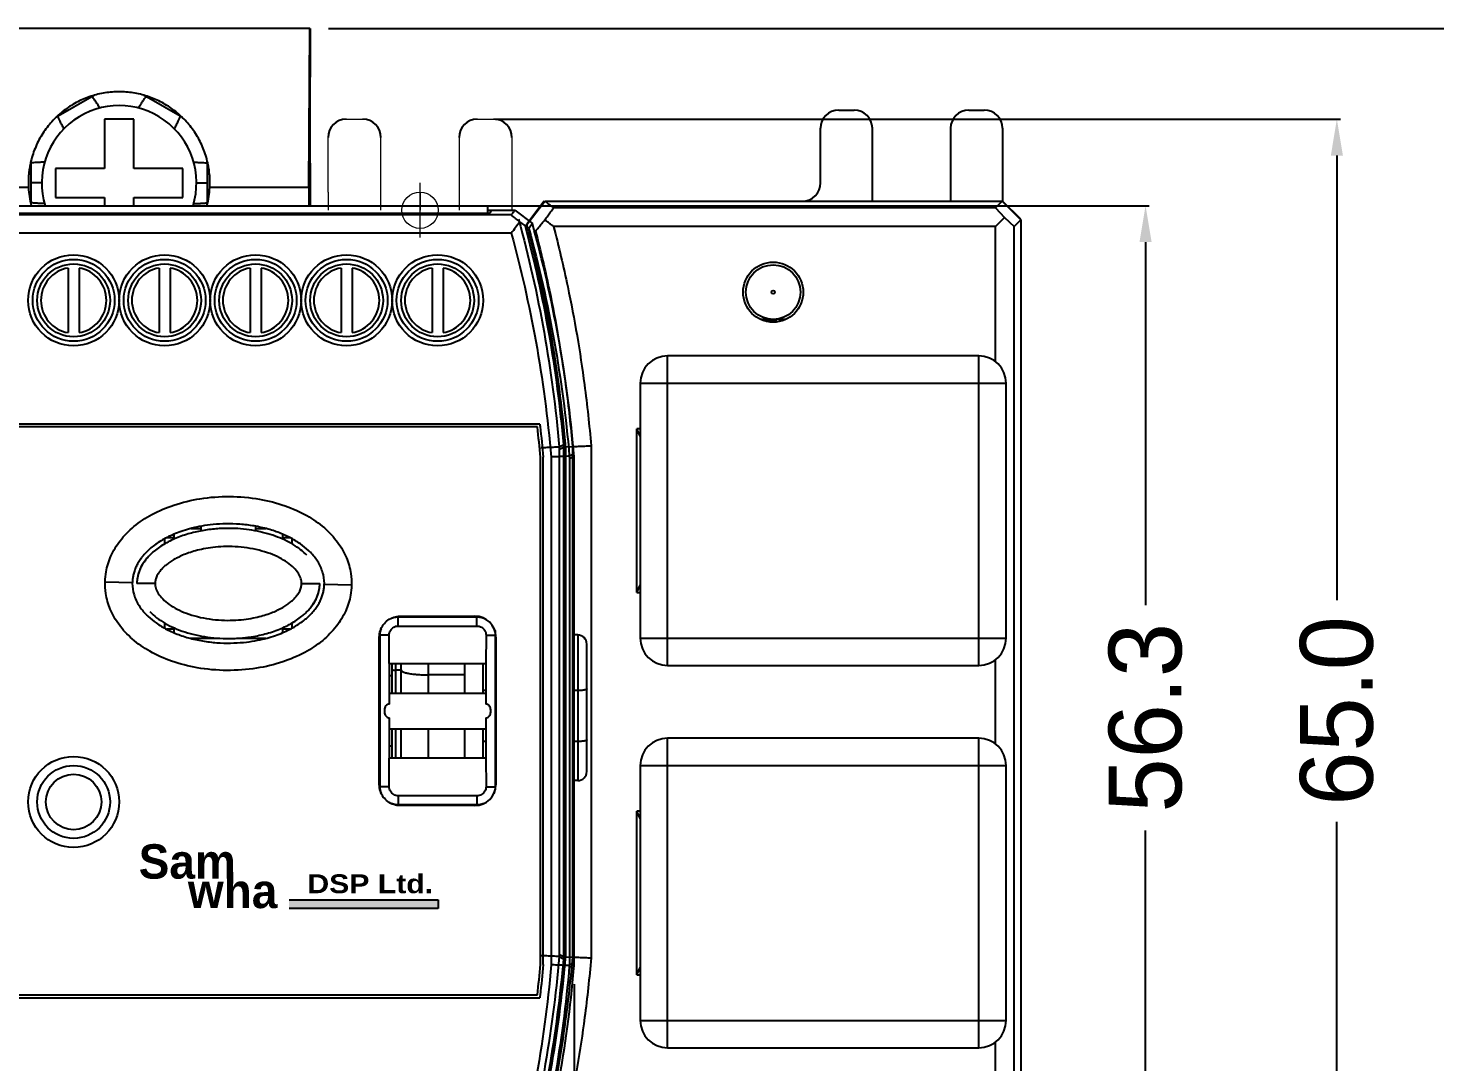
# Model space of a CAD drawing. Header units: millimetres. Extents: x 107 to 2900, y 85 to 3996.
# Drawn here: x 2231 to 2308.3, y 3638.3 to 3695.1 of the extents above; entities that cross this region are included whole.
import ezdxf
from ezdxf.lldxf.tags import DXFTag

# ---------------------------------------------------------------- set-up
doc = ezdxf.new("R2010")
doc.units = ezdxf.units.MM
doc.layers.add('2', color=7, linetype='Continuous')
doc.styles.get("Standard").update_dxf_attribs({"font": 'BareunDotumPro1.ttf'})
tags = doc.linetypes.add('ACAD_ISO03W100', pattern=[30, 12, -18]).pattern_tags.tags
tags[6:7] = [DXFTag(74, 4), DXFTag(75, 0), DXFTag(340, '0'), DXFTag(46, 1.0), DXFTag(50, 0.0), DXFTag(44, 0.0), DXFTag(45, 0.0)]
tags[4:5] = [DXFTag(74, 4), DXFTag(75, 0), DXFTag(340, '0'), DXFTag(46, 1.0), DXFTag(50, 0.0), DXFTag(44, 0.0), DXFTag(45, 0.0)]
doc.dimstyles.get("Standard").update_dxf_attribs({"dimtxt": 4, "dimasz": 2, "dimexe": 0.2, "dimexo": 1, "dimgap": 0.09, "dimtad": 0, "dimtoh": 1, "dimdec": 1, "dimzin": 0, "dimdsep": 46, "dimtxsty": 'Standard', "dimcen": -3, "dimadec": 0, "dimazin": 0, "dimtfac": 1, "dimtdec": 1, "dimtofl": 0, "dimtmove": 0, "dimatfit": 3, "dimfxl": 0, "dimtolj": 1, "dimtzin": 0, "dimarcsym": 0})

# ---------------------------------------------------------------- blocks, each defined once
blk = doc.blocks.new('*D39')
at = {"color": 0, "lineweight": -2}
for p, q in [((2151.003, 3642.481), (2151.003, 3605.541)), ((2260.991, 3642.615), (2260.991, 3605.541)), ((2153.003, 3605.741), (2198.193, 3605.741)), ((2258.991, 3605.741), (2213.801, 3605.741))]:
    blk.add_line(p, q, dxfattribs=at)
at = {"color": 0}
for points in [[(2153.003, 3606.074), (2153.003, 3605.408), (2151.003, 3605.741)], [(2258.991, 3605.408), (2258.991, 3606.074), (2260.991, 3605.741)]]:
    blk.add_solid(points, dxfattribs=at)
at = {"layer": 'Defpoints', "color": 0}
for p in [(2151.003, 3643.481), (2260.991, 3643.615), (2260.991, 3605.741)]:
    blk.add_point(p, dxfattribs=at)
at = {"color": 0, "insert": (2205.997, 3605.741), "char_height": 4, "attachment_point": 5}
blk.add_mtext('\\A1;110.0', dxfattribs=at)
blk = doc.blocks.new('*D40')
at = {"color": 0, "lineweight": -2}
for p, q in [((2253.524, 3685.365), (2292.593, 3685.365)), ((2292.393, 3683.365), (2292.393, 3663.426)), ((2292.393, 3631.115), (2292.393, 3651.055)), ((2253.574, 3629.115), (2292.593, 3629.115))]:
    blk.add_line(p, q, dxfattribs=at)
at = {"color": 0}
for points in [[(2292.727, 3683.365), (2292.06, 3683.365), (2292.393, 3685.365)], [(2292.06, 3631.115), (2292.727, 3631.115), (2292.393, 3629.115)]]:
    blk.add_solid(points, dxfattribs=at)
at = {"layer": 'Defpoints', "color": 0}
for p in [(2252.524, 3685.365), (2292.393, 3685.365), (2252.574, 3629.115)]:
    blk.add_point(p, dxfattribs=at)
at = {"color": 0, "insert": (2292.393, 3657.24), "char_height": 4, "attachment_point": 5, "rotation": 90}
blk.add_mtext('\\A1;56.3', dxfattribs=at)
blk = doc.blocks.new('*D41')
at = {"color": 0, "lineweight": -2}
for p, q in [((2256.674, 3690.115), (2303.105, 3690.115)), ((2302.905, 3688.115), (2302.905, 3663.705)), ((2302.905, 3627.115), (2302.905, 3651.525)), ((2257.574, 3625.115), (2303.105, 3625.115))]:
    blk.add_line(p, q, dxfattribs=at)
at = {"color": 0}
for points in [[(2303.239, 3688.115), (2302.572, 3688.115), (2302.905, 3690.115)], [(2302.572, 3627.115), (2303.239, 3627.115), (2302.905, 3625.115)]]:
    blk.add_solid(points, dxfattribs=at)
at = {"layer": 'Defpoints', "color": 0}
for p in [(2255.674, 3690.115), (2256.574, 3625.115), (2302.905, 3625.115)]:
    blk.add_point(p, dxfattribs=at)
at = {"color": 0, "insert": (2302.905, 3657.615), "char_height": 4, "attachment_point": 5, "rotation": 90}
blk.add_mtext('\\A1;65.0', dxfattribs=at)
blk = doc.blocks.new('*D42')
at = {"color": 0, "lineweight": -2}
for p, q in [((2247.49, 3695.093), (2314.017, 3695.093)), ((2313.817, 3693.093), (2313.817, 3663.797)), ((2313.817, 3622.131), (2313.817, 3651.427)), ((2247.371, 3620.131), (2314.017, 3620.131))]:
    blk.add_line(p, q, dxfattribs=at)
at = {"color": 0}
for points in [[(2314.151, 3693.093), (2313.484, 3693.093), (2313.817, 3695.093)], [(2313.484, 3622.131), (2314.151, 3622.131), (2313.817, 3620.131)]]:
    blk.add_solid(points, dxfattribs=at)
at = {"layer": 'Defpoints', "color": 0}
for p in [(2246.49, 3695.093), (2246.371, 3620.131), (2313.817, 3620.131)]:
    blk.add_point(p, dxfattribs=at)
at = {"color": 0, "insert": (2313.817, 3657.612), "char_height": 4, "attachment_point": 5, "rotation": 90}
blk.add_mtext('\\A1;75.0', dxfattribs=at)

msp = doc.modelspace()

# ---------------------------------------------------------------- hatches: boundary and pattern name
msp.add_hatch(color=5).paths.add_polyline_path([(2245.333, 3646.77), (2245.333, 3647.237), (2253.526, 3647.237), (2253.526, 3646.77)])

# ---------------------------------------------------------------- linework, layer by layer
at = {"color": 7, "linetype": 'Continuous'}
for p, q in [((2246.468, 3695.1), (2225.515, 3695.1)), ((2225.525, 3695.115), (2244.595, 3695.115)), ((2244.556, 3695.115), (2244.556, 3695.1)), ((2244.586, 3695.115), (2244.586, 3695.1)), ((2244.595, 3695.1), (2244.595, 3695.115)), ((2244.605, 3695.115), (2246.457, 3695.115)), ((2244.605, 3695.115), (2244.605, 3695.1)), ((2246.371, 3695.115), (2246.371, 3695.1)), ((2246.416, 3686.368), (2246.468, 3695.1)), ((2246.457, 3695.1), (2246.457, 3695.115)), ((2246.468, 3695.1), (2246.49, 3695.093)), ((2246.49, 3695.093), (2246.491, 3693.815)), ((2246.491, 3693.815), (2246.44, 3685.365)), ((2246.491, 3690.071), (2246.479, 3691.885)), ((2234.491, 3691.349), (2232.642, 3690.281)), ((2239.341, 3690.281), (2237.491, 3691.349)), ((2275.53, 3690.615), (2276.38, 3690.615)), ((2282.68, 3690.615), (2283.53, 3690.615)), ((2236.791, 3690.115), (2235.191, 3690.115)), ((2235.191, 3690.115), (2235.191, 3687.415)), ((2236.791, 3687.415), (2236.791, 3690.115)), ((2246.504, 3685.365), (2246.491, 3690.071)), ((2274.53, 3686.615), (2274.53, 3689.615)), ((2277.38, 3685.615), (2277.38, 3689.615)), ((2281.68, 3689.615), (2281.68, 3685.615)), ((2284.53, 3689.615), (2284.53, 3685.615)), ((2231.142, 3687.683), (2231.142, 3685.547)), ((2235.191, 3687.415), (2232.491, 3687.415)), ((2232.491, 3687.415), (2232.491, 3685.815)), ((2239.491, 3687.415), (2236.791, 3687.415)), ((2239.491, 3685.815), (2239.491, 3687.415)), ((2240.841, 3685.547), (2240.841, 3687.683)), ((2231.009, 3686.368), (2225.567, 3686.368)), ((2231.741, 3686.615), (2231.142, 3686.615)), ((2240.241, 3686.615), (2240.841, 3686.615)), ((2246.416, 3686.368), (2240.973, 3686.368)), ((2246.416, 3686.368), (2246.416, 3685.365)), ((2232.491, 3685.815), (2235.191, 3685.815)), ((2235.191, 3685.815), (2235.191, 3685.365)), ((2236.791, 3685.815), (2239.491, 3685.815)), ((2236.791, 3685.365), (2236.791, 3685.815)), ((2259.351, 3685.615), (2258.385, 3684.356)), ((2258.394, 3684.324), (2259.385, 3685.615)), ((2259.385, 3685.615), (2284.53, 3685.615)), ((2284.138, 3685.249), (2284.504, 3685.615)), ((2284.504, 3685.615), (2285.53, 3684.589)), ((2285.53, 3684.615), (2284.53, 3685.615)), ((2257.536, 3684.854), (2154.446, 3684.854)), ((2155.616, 3684.957), (2256.366, 3684.957)), ((2155.741, 3685.365), (2256.241, 3685.365)), ((2246.537, 3685.365), (2247.474, 3685.365)), ((2256.241, 3685.365), (2256.241, 3684.957)), ((2256.241, 3685.115), (2257.735, 3685.115)), ((2256.441, 3685.115), (2256.366, 3684.957)), ((2257.735, 3685.115), (2258.699, 3684.383)), ((2284.138, 3685.249), (2259.861, 3685.249)), ((2284.138, 3685.249), (2284.637, 3684.722)), ((2258.699, 3684.383), (2258.501, 3684.119)), ((2284.138, 3684.222), (2259.861, 3684.222)), ((2284.138, 3684.222), (2284.637, 3684.722)), ((2284.138, 3676.802), (2284.138, 3684.222)), ((2284.637, 3684.722), (2285.164, 3684.222)), ((2285.164, 3684.222), (2285.53, 3684.589)), ((2285.164, 3632.008), (2285.164, 3684.222)), ((2285.53, 3684.589), (2285.53, 3631.615)), ((2257.537, 3683.854), (2154.446, 3683.854)), ((2233.191, 3681.94), (2233.191, 3678.39)), ((2233.791, 3681.94), (2233.791, 3678.39)), ((2238.191, 3681.94), (2238.191, 3678.39)), ((2238.791, 3681.94), (2238.791, 3678.39)), ((2243.191, 3681.94), (2243.191, 3678.39)), ((2243.791, 3681.94), (2243.791, 3678.39)), ((2248.191, 3681.94), (2248.191, 3678.39)), ((2248.791, 3681.94), (2248.791, 3678.39)), ((2253.191, 3681.94), (2253.191, 3678.39)), ((2253.791, 3681.94), (2253.791, 3678.39)), ((2272.584, 3679.115), (2271.277, 3679.115)), ((2271.551, 3679.015), (2272.08, 3679.015)), ((2271.78, 3679.015), (2271.78, 3679.115)), ((2272.08, 3679.115), (2272.08, 3679.015)), ((2259.926, 3677.105), (2259.847, 3677.103)), ((2283.23, 3677.115), (2266.13, 3677.115)), ((2266.13, 3660.115), (2266.13, 3677.115)), ((2283.23, 3660.115), (2283.23, 3677.115)), ((2264.63, 3675.615), (2284.73, 3675.615)), ((2264.63, 3675.615), (2264.63, 3661.615)), ((2284.73, 3661.615), (2284.73, 3675.615)), ((2259.11, 3673.365), (2152.873, 3673.365)), ((2258.975, 3673.215), (2153.007, 3673.215)), ((2260.416, 3673.117), (2260.316, 3673.119)), ((2264.43, 3664.115), (2264.43, 3673.115)), ((2264.63, 3673.115), (2264.43, 3673.115)), ((2264.63, 3672.708), (2264.43, 3673.115)), ((2260.169, 3672.113), (2260.419, 3672.25)), ((2260.169, 3671.979), (2260.43, 3672.115)), ((2260.169, 3672.113), (2260.169, 3671.979)), ((2260.169, 3671.979), (2260.169, 3644.251)), ((2260.43, 3644.115), (2260.43, 3672.115)), ((2260.53, 3672.12), (2260.897, 3672.135)), ((2260.53, 3644.111), (2260.53, 3672.12)), ((2260.729, 3671.613), (2260.98, 3671.75)), ((2260.897, 3672.135), (2260.897, 3644.095)), ((2261.923, 3672.178), (2261.923, 3644.052)), ((2259.141, 3643.694), (2259.141, 3671.536)), ((2259.291, 3643.688), (2259.291, 3671.543)), ((2259.73, 3671.561), (2259.73, 3643.669)), ((2260.729, 3671.613), (2260.73, 3671.479)), ((2260.73, 3671.479), (2260.991, 3671.615)), ((2260.73, 3671.479), (2260.73, 3643.751)), ((2260.991, 3643.615), (2260.991, 3671.615)), ((2238.491, 3667.061), (2238.491, 3666.784)), ((2238.991, 3667.115), (2238.605, 3667.115)), ((2238.991, 3667.299), (2238.991, 3667.031)), ((2240.491, 3667.615), (2239.928, 3667.615)), ((2240.491, 3667.494), (2240.491, 3667.743)), ((2243.491, 3667.737), (2243.491, 3667.502)), ((2244.078, 3667.615), (2243.491, 3667.615)), ((2244.991, 3667.039), (2244.991, 3667.307)), ((2245.373, 3667.115), (2244.991, 3667.115)), ((2245.491, 3666.784), (2245.491, 3667.056)), ((2235.217, 3664.713), (2236.717, 3664.672)), ((2237.965, 3664.615), (2236.966, 3664.615)), ((2246.017, 3664.615), (2247.017, 3664.615)), ((2248.765, 3664.518), (2247.266, 3664.559)), ((2264.43, 3664.115), (2264.63, 3664.523)), ((2264.43, 3664.115), (2264.63, 3664.115)), ((2238.491, 3662.444), (2238.491, 3662.175)), ((2245.491, 3662.169), (2245.491, 3662.45)), ((2255.665, 3662.789), (2251.317, 3662.789)), ((2251.317, 3662.789), (2251.328, 3662.778)), ((2251.328, 3662.778), (2255.654, 3662.778)), ((2251.328, 3662.278), (2251.328, 3662.778)), ((2251.439, 3662.818), (2255.544, 3662.818)), ((2255.665, 3662.789), (2255.654, 3662.778)), ((2255.654, 3662.278), (2255.654, 3662.778)), ((2238.609, 3662.115), (2238.991, 3662.115)), ((2238.991, 3662.189), (2238.991, 3661.923)), ((2239.904, 3661.615), (2241.396, 3661.615)), ((2242.528, 3661.615), (2244.054, 3661.615)), ((2244.991, 3661.931), (2244.991, 3662.202)), ((2244.991, 3662.115), (2245.377, 3662.115)), ((2250.289, 3653.563), (2250.289, 3661.668)), ((2250.318, 3661.789), (2250.329, 3661.778)), ((2250.318, 3661.789), (2250.318, 3653.441)), ((2250.828, 3661.778), (2250.329, 3661.778)), ((2250.329, 3653.452), (2250.329, 3661.778)), ((2250.835, 3660.215), (2250.828, 3661.778)), ((2251.328, 3662.278), (2255.654, 3662.278)), ((2256.154, 3661.778), (2256.148, 3660.215)), ((2256.154, 3661.778), (2256.654, 3661.778)), ((2256.665, 3661.789), (2256.654, 3661.778)), ((2256.654, 3661.778), (2256.654, 3653.452)), ((2256.665, 3653.441), (2256.665, 3661.789)), ((2256.694, 3661.668), (2256.694, 3653.563)), ((2261.191, 3661.785), (2260.991, 3661.785)), ((2261.191, 3661.785), (2261.191, 3653.785)), ((2264.63, 3661.615), (2284.73, 3661.615)), ((2261.691, 3654.285), (2261.691, 3661.285)), ((2250.835, 3660.215), (2256.148, 3660.215)), ((2250.841, 3657.99), (2250.841, 3660.215)), ((2250.991, 3658.59), (2250.991, 3660.215)), ((2251.191, 3658.59), (2251.191, 3660.215)), ((2251.491, 3658.59), (2251.491, 3660.215)), ((2252.991, 3658.59), (2252.991, 3660.215)), ((2254.991, 3658.59), (2254.991, 3660.215)), ((2255.991, 3658.59), (2255.991, 3660.215)), ((2256.141, 3660.215), (2256.141, 3657.99)), ((2260.43, 3660.615), (2260.53, 3660.615)), ((2266.13, 3660.115), (2283.23, 3660.115)), ((2284.138, 3655.802), (2284.138, 3660.429)), ((2250.991, 3659.545), (2250.841, 3659.545)), ((2251.491, 3659.855), (2251.191, 3659.855)), ((2254.991, 3659.594), (2252.991, 3659.594)), ((2250.841, 3658.59), (2256.141, 3658.59)), ((2256.141, 3658.734), (2255.991, 3658.734)), ((2261.191, 3658.734), (2260.991, 3658.734)), ((2250.841, 3655.015), (2250.841, 3657.241)), ((2256.141, 3657.241), (2256.141, 3655.015)), ((2250.841, 3656.64), (2256.141, 3656.64)), ((2250.991, 3655.015), (2250.991, 3656.64)), ((2251.191, 3655.015), (2251.191, 3656.64)), ((2251.491, 3655.015), (2251.491, 3656.64)), ((2252.991, 3655.015), (2252.991, 3656.64)), ((2254.991, 3655.015), (2254.991, 3656.64)), ((2255.991, 3655.015), (2255.991, 3656.64)), ((2250.991, 3655.685), (2250.841, 3655.685)), ((2256.141, 3655.934), (2255.991, 3655.934)), ((2260.43, 3655.615), (2260.53, 3655.615)), ((2261.191, 3655.934), (2260.991, 3655.934)), ((2283.23, 3656.115), (2266.13, 3656.115)), ((2266.13, 3639.115), (2266.13, 3656.115)), ((2283.23, 3639.115), (2283.23, 3656.115)), ((2250.828, 3653.452), (2250.835, 3655.015)), ((2256.148, 3655.015), (2250.835, 3655.015)), ((2256.148, 3655.015), (2256.154, 3653.452)), ((2264.63, 3654.615), (2284.73, 3654.615)), ((2264.63, 3654.615), (2264.63, 3640.615)), ((2284.73, 3640.615), (2284.73, 3654.615)), ((2250.318, 3653.441), (2250.329, 3653.452)), ((2250.828, 3653.452), (2250.329, 3653.452)), ((2256.154, 3653.452), (2256.654, 3653.452)), ((2256.665, 3653.441), (2256.654, 3653.452)), ((2261.191, 3653.785), (2260.991, 3653.785)), ((2251.317, 3652.442), (2251.328, 3652.453)), ((2251.317, 3652.442), (2255.665, 3652.442)), ((2255.654, 3652.952), (2251.328, 3652.952)), ((2251.328, 3652.952), (2251.328, 3652.453)), ((2255.654, 3652.453), (2251.328, 3652.453)), ((2255.544, 3652.413), (2251.439, 3652.413)), ((2255.654, 3652.952), (2255.654, 3652.453)), ((2255.665, 3652.442), (2255.654, 3652.453)), ((2264.43, 3643.115), (2264.43, 3652.115)), ((2264.63, 3652.115), (2264.43, 3652.115)), ((2264.63, 3651.708), (2264.43, 3652.115)), ((2260.169, 3644.251), (2260.43, 3644.115)), ((2260.169, 3644.251), (2260.169, 3644.118)), ((2260.169, 3644.118), (2260.419, 3643.981)), ((2260.53, 3644.111), (2260.897, 3644.095)), ((2260.416, 3643.113), (2260.316, 3643.112)), ((2260.73, 3643.751), (2260.729, 3643.618)), ((2260.729, 3643.618), (2260.98, 3643.481)), ((2260.73, 3643.751), (2260.991, 3643.615)), ((2264.43, 3643.115), (2264.63, 3643.523)), ((2264.43, 3643.115), (2264.63, 3643.115)), ((2152.873, 3641.865), (2259.11, 3641.865)), ((2153.007, 3642.015), (2258.975, 3642.015)), ((2264.63, 3640.615), (2284.73, 3640.615)), ((2284.138, 3632.008), (2284.138, 3639.429)), ((2259.925, 3639.126), (2259.847, 3639.127)), ((2266.13, 3639.115), (2283.23, 3639.115))]:
    msp.add_line(p, q, dxfattribs=at)
at = {"color": 5}
for p, q in [((2245.333, 3647.237), (2253.526, 3647.237)), ((2253.526, 3647.237), (2253.526, 3646.77)), ((2253.526, 3646.77), (2245.333, 3646.77))]:
    msp.add_line(p, q, dxfattribs=at)
at = {"color": 7, "linetype": 'Continuous'}
for centre, radius in [((2233.491, 3680.165), 2.5), ((2238.491, 3680.165), 2.5), ((2243.491, 3680.165), 2.5), ((2248.491, 3680.165), 2.5), ((2253.491, 3680.165), 2.5), ((2233.491, 3680.165), 2.25), ((2233.491, 3680.165), 2), ((2238.491, 3680.165), 2.25), ((2238.491, 3680.165), 2), ((2243.491, 3680.165), 2.25), ((2243.491, 3680.165), 2), ((2248.491, 3680.165), 2.25), ((2248.491, 3680.165), 2), ((2253.491, 3680.165), 2.25), ((2253.491, 3680.165), 2), ((2271.93, 3680.615), 1.65), ((2271.93, 3680.615), 1.5), ((2271.93, 3680.615), 0.1), ((2233.491, 3652.615), 2.5), ((2233.491, 3652.615), 2), ((2233.491, 3652.615), 1.525)]:
    msp.add_circle(centre, radius, dxfattribs=at)
for centre, radius, start, end in [((2235.991, 3688.751), 3, 117.0921, 120), ((2235.991, 3688.751), 3, 60, 62.90654), ((2235.991, 3686.615), 4.25, 342.85574, 197.14426), ((2234.142, 3687.683), 3, 120, 122.88139), ((2237.841, 3687.683), 3, 57.11814, 60), ((2275.53, 3689.615), 1, 90, 180), ((2276.38, 3689.615), 1, 0, 90), ((2282.68, 3689.615), 1, 90, 180), ((2283.53, 3689.615), 1, 0, 90), ((2248.474, 3689.115), 1, 90, 180), ((2249.374, 3689.115), 1, 0, 90), ((2255.674, 3689.115), 1, 90, 180), ((2256.574, 3689.115), 1, 0, 90), ((2234.142, 3687.683), 3, 178.7008, 180), ((2237.841, 3687.683), 3, 0, 1.29858), ((2235.991, 3686.615), 4.988, 182.83836, 194.55095), ((2235.991, 3686.615), 4.988, 345.44905, 357.16164), ((2273.53, 3686.615), 1, 270.00017, 0), ((2234.142, 3685.547), 3, 180, 181.49895), ((2237.841, 3685.547), 3, 358.50045, 0), ((2233.491, 3680.165), 1.8, 99.59407, 260.40593), ((2233.491, 3680.165), 1.8, 279.59407, 80.40593), ((2238.491, 3680.165), 1.8, 99.59407, 260.40593), ((2238.491, 3680.165), 1.8, 279.59407, 80.40593), ((2243.491, 3680.165), 1.8, 99.59407, 260.40593), ((2243.491, 3680.165), 1.8, 279.59407, 80.40593), ((2248.491, 3680.165), 1.8, 99.59407, 260.40593), ((2248.491, 3680.165), 1.8, 279.59407, 80.40593), ((2253.491, 3680.165), 1.8, 99.59407, 260.40593), ((2253.491, 3680.165), 1.8, 279.59407, 80.40593), ((2266.13, 3675.615), 1.5, 90, 180), ((2283.23, 3675.615), 1.5, 0, 90), ((2255.544, 3661.668), 1.15, 0, 90), ((2261.191, 3661.285), 0.5, 0, 90), ((2266.13, 3661.615), 1.5, 180, 270), ((2283.23, 3661.615), 1.5, 270, 0), ((2266.13, 3654.615), 1.5, 90, 180), ((2283.23, 3654.615), 1.5, 0, 90), ((2261.191, 3654.285), 0.5, 270, 0), ((2255.544, 3653.563), 1.15, 270, 0), ((2266.13, 3640.615), 1.5, 180, 270), ((2283.23, 3640.615), 1.5, 270, 0)]:
    msp.add_arc(centre, radius, start, end, dxfattribs=at)
for points, knots in [([(2235.991, 3691.619), (2235.73, 3691.619), (2235.207, 3691.578), (2234.439, 3691.394), (2233.706, 3691.089), (2233.025, 3690.668), (2232.413, 3690.139), (2231.891, 3689.511), (2231.473, 3688.8), (2231.177, 3688.024), (2231.012, 3687.205), (2230.994, 3686.646), (2231.009, 3686.368)], [0, 0, 0, 0, 0.782456, 1.568205, 2.358543, 3.155402, 3.960285, 4.773678, 5.59516, 6.422966, 7.255029, 8.090033, 8.090033, 8.090033, 8.090033]), ([(2234.927, 3690.73), (2234.885, 3690.8), (2234.805, 3690.931), (2234.695, 3691.1), (2234.601, 3691.24), (2234.545, 3691.303), (2234.503, 3691.356), (2234.491, 3691.349)], [0, 0, 0, 0, 0.2450141, 0.4560949, 0.6187436, 0.7220894, 0.7614113, 0.7614113, 0.7614113, 0.7614113]), ([(2240.973, 3686.368), (2240.988, 3686.646), (2240.971, 3687.205), (2240.806, 3688.024), (2240.509, 3688.8), (2240.092, 3689.511), (2239.569, 3690.139), (2238.958, 3690.668), (2238.277, 3691.089), (2237.543, 3691.394), (2236.776, 3691.578), (2236.252, 3691.619), (2235.991, 3691.619)], [0, 0, 0, 0, 0.835004, 1.667068, 2.494873, 3.316355, 4.129748, 4.934632, 5.731491, 6.521829, 7.307578, 8.090033, 8.090033, 8.090033, 8.090033]), ([(2237.055, 3690.73), (2237.097, 3690.8), (2237.177, 3690.931), (2237.288, 3691.1), (2237.382, 3691.24), (2237.438, 3691.303), (2237.48, 3691.356), (2237.491, 3691.349)], [0, 0, 0, 0, 0.2450028, 0.4560784, 0.6187295, 0.7220858, 0.7614231, 0.7614231, 0.7614231, 0.7614231]), ([(2232.96, 3689.594), (2232.92, 3689.665), (2232.847, 3689.8), (2232.756, 3689.98), (2232.681, 3690.132), (2232.655, 3690.212), (2232.63, 3690.275), (2232.642, 3690.281)], [0, 0, 0, 0, 0.2450027, 0.4560782, 0.6187292, 0.7220854, 0.7614223, 0.7614223, 0.7614223, 0.7614223]), ([(2239.023, 3689.594), (2239.062, 3689.665), (2239.136, 3689.8), (2239.227, 3689.98), (2239.301, 3690.132), (2239.327, 3690.212), (2239.352, 3690.275), (2239.341, 3690.281)], [0, 0, 0, 0, 0.245014, 0.4560947, 0.6187433, 0.722089, 0.7614107, 0.7614107, 0.7614107, 0.7614107]), ([(2231.896, 3687.751), (2231.814, 3687.75), (2231.661, 3687.746), (2231.459, 3687.735), (2231.291, 3687.723), (2231.209, 3687.706), (2231.142, 3687.696), (2231.142, 3687.683)], [0, 0, 0, 0, 0.2450115, 0.4560913, 0.618741, 0.72209, 0.7614164, 0.7614164, 0.7614164, 0.7614164]), ([(2240.087, 3687.751), (2240.168, 3687.75), (2240.321, 3687.746), (2240.523, 3687.735), (2240.692, 3687.723), (2240.774, 3687.706), (2240.841, 3687.696), (2240.841, 3687.683)], [0, 0, 0, 0, 0.2450029, 0.4560786, 0.6187298, 0.7220862, 0.7614235, 0.7614235, 0.7614235, 0.7614235]), ([(2259.861, 3685.249), (2259.816, 3685.283), (2259.714, 3685.362), (2259.555, 3685.484), (2259.441, 3685.572), (2259.385, 3685.615)], [0, 0, 0, 0, 0.1702174, 0.3874263, 0.6008993, 0.6008993, 0.6008993, 0.6008993]), ([(2231.896, 3685.479), (2231.814, 3685.481), (2231.661, 3685.485), (2231.459, 3685.496), (2231.291, 3685.507), (2231.209, 3685.524), (2231.142, 3685.534), (2231.142, 3685.547)], [0, 0, 0, 0, 0.2450029, 0.4560786, 0.6187298, 0.7220862, 0.7614235, 0.7614235, 0.7614235, 0.7614235]), ([(2240.087, 3685.479), (2240.168, 3685.481), (2240.321, 3685.485), (2240.523, 3685.496), (2240.692, 3685.507), (2240.774, 3685.524), (2240.841, 3685.534), (2240.841, 3685.547)], [0, 0, 0, 0, 0.2450115, 0.4560913, 0.618741, 0.72209, 0.7614164, 0.7614164, 0.7614164, 0.7614164]), ([(2257.735, 3685.115), (2257.713, 3685.086), (2257.669, 3685.028), (2257.603, 3684.941), (2257.558, 3684.883), (2257.536, 3684.854)], [0, 0, 0, 0, 0.1093132, 0.2187132, 0.3282, 0.3282, 0.3282, 0.3282]), ([(2258.012, 3684.48), (2257.933, 3684.543), (2257.774, 3684.667), (2257.616, 3684.792), (2257.536, 3684.854)], [0, 0, 0, 0, 0.3026296, 0.6053067, 0.6053067, 0.6053067, 0.6053067]), ([(2259.386, 3684.589), (2259.439, 3684.662), (2259.544, 3684.809), (2259.703, 3685.029), (2259.808, 3685.175), (2259.861, 3685.249)], [0, 0, 0, 0, 0.2711551, 0.542284, 0.8133867, 0.8133867, 0.8133867, 0.8133867]), ([(2258.012, 3684.48), (2257.933, 3684.376), (2257.775, 3684.167), (2257.616, 3683.958), (2257.536, 3683.854)], [0, 0, 0, 0, 0.3940551, 0.7863458, 0.7863458, 0.7863458, 0.7863458]), ([(2258.501, 3684.119), (2258.419, 3684.179), (2258.256, 3684.3), (2258.093, 3684.42), (2258.012, 3684.48)], [0, 0, 0, 0, 0.3046717, 0.6075665, 0.6075665, 0.6075665, 0.6075665]), ([(2258.868, 3683.964), (2258.925, 3684.033), (2259.04, 3684.171), (2259.213, 3684.38), (2259.328, 3684.519), (2259.386, 3684.589)], [0, 0, 0, 0, 0.2694845, 0.5399804, 0.8115671, 0.8115671, 0.8115671, 0.8115671]), ([(2259.861, 3684.222), (2259.808, 3684.263), (2259.703, 3684.345), (2259.544, 3684.467), (2259.439, 3684.548), (2259.386, 3684.589)], [0, 0, 0, 0, 0.2003427, 0.4003608, 0.6000236, 0.6000236, 0.6000236, 0.6000236]), ([(2259.861, 3684.223), (2260.147, 3683.126), (2260.824, 3680.25), (2261.513, 3676.226), (2261.829, 3673.298), (2261.923, 3672.178)], [0, 0, 0, 0, 3.399875, 8.860786, 12.232287, 12.232287, 12.232287, 12.232287]), ([(2257.537, 3683.854), (2258.073, 3681.901), (2258.996, 3677.831), (2259.547, 3673.694), (2259.73, 3671.561)], [0, 0, 0, 0, 6.077963, 12.500228, 12.500228, 12.500228, 12.500228]), ([(2258.868, 3683.964), (2259.15, 3682.883), (2259.817, 3680.048), (2260.493, 3676.096), (2260.805, 3673.225), (2260.897, 3672.135)], [0, 0, 0, 0, 3.351112, 8.733732, 12.013865, 12.013865, 12.013865, 12.013865]), ([(2260.169, 3672.104), (2260.058, 3672.099), (2259.835, 3672.089), (2259.502, 3672.075), (2259.28, 3672.066), (2259.169, 3672.061)], [0, 0, 0, 0, 0.334589, 0.667925, 1.000763, 1.000763, 1.000763, 1.000763]), ([(2260.897, 3672.135), (2261.011, 3672.14), (2261.239, 3672.15), (2261.581, 3672.164), (2261.809, 3672.174), (2261.923, 3672.178)], [0, 0, 0, 0, 0.341631, 0.683994, 1.027089, 1.027089, 1.027089, 1.027089]), ([(2260.73, 3671.604), (2260.619, 3671.599), (2260.396, 3671.589), (2260.063, 3671.575), (2259.841, 3671.566), (2259.73, 3671.561)], [0, 0, 0, 0, 0.334589, 0.667925, 1.000763, 1.000763, 1.000763, 1.000763]), ([(2235.217, 3664.714), (2235.222, 3664.896), (2235.272, 3665.379), (2235.518, 3666.16), (2236.039, 3667.014), (2236.808, 3667.793), (2237.814, 3668.457), (2239.042, 3668.976), (2240.485, 3669.319), (2242.069, 3669.434), (2243.647, 3669.295), (2245.073, 3668.932), (2246.281, 3668.396), (2247.266, 3667.717), (2248.011, 3666.926), (2248.506, 3666.066), (2248.739, 3665.25), (2248.771, 3664.733), (2248.765, 3664.517)], [0, 0, 0, 0, 0.546261, 1.449738, 2.433674, 3.517326, 4.708675, 6.025908, 7.496873, 9.139092, 10.770694, 12.227481, 13.533539, 14.715968, 15.791245, 16.767348, 17.664147, 18.312374, 18.312374, 18.312374, 18.312374]), ([(2246.399, 3666.426), (2246.261, 3666.556), (2245.934, 3666.819), (2245.369, 3667.156), (2244.708, 3667.443), (2243.985, 3667.665), (2243.219, 3667.815), (2242.445, 3667.89), (2241.701, 3667.896), (2241.018, 3667.844), (2240.411, 3667.749), (2239.881, 3667.627), (2239.414, 3667.484), (2239, 3667.325), (2238.629, 3667.152), (2238.299, 3666.969), (2238.004, 3666.776), (2237.769, 3666.594), (2237.634, 3666.473), (2237.582, 3666.425)], [0, 0, 0, 0, 0.569192, 1.253364, 1.96597, 2.72678, 3.517837, 4.304699, 5.056442, 5.747288, 6.357723, 6.896243, 7.379123, 7.820456, 8.227497, 8.603865, 8.954103, 9.282821, 9.495872, 9.495872, 9.495872, 9.495872]), ([(2246.31, 3666.164), (2246.202, 3666.274), (2245.959, 3666.486), (2245.546, 3666.766), (2245.078, 3667.014), (2244.566, 3667.223), (2244.017, 3667.393), (2243.435, 3667.522), (2242.82, 3667.608), (2242.166, 3667.648), (2241.468, 3667.635), (2240.729, 3667.557), (2239.967, 3667.4), (2239.219, 3667.158), (2238.525, 3666.83), (2238.108, 3666.547), (2237.92, 3666.391)], [0, 0, 0, 0, 0.463481, 0.963587, 1.494511, 2.049063, 2.621613, 3.215464, 3.834926, 4.485503, 5.178487, 5.925243, 6.713249, 7.506806, 8.277499, 9.010489, 9.010489, 9.010489, 9.010489]), ([(2237.582, 3666.425), (2237.558, 3666.403), (2237.465, 3666.312), (2237.314, 3666.148), (2237.144, 3665.926), (2237.003, 3665.7), (2236.891, 3665.472), (2236.808, 3665.245), (2236.752, 3665.024), (2236.725, 3664.834), (2236.718, 3664.718), (2236.717, 3664.672)], [0, 0, 0, 0, 0.097078, 0.390248, 0.668184, 0.933308, 1.18779, 1.430127, 1.657833, 1.869125, 2.006343, 2.006343, 2.006343, 2.006343]), ([(2246.017, 3664.615), (2246.017, 3664.702), (2245.985, 3664.895), (2245.84, 3665.189), (2245.587, 3665.493), (2245.232, 3665.783), (2244.789, 3666.045), (2244.269, 3666.271), (2243.677, 3666.451), (2243.035, 3666.577), (2242.378, 3666.641), (2241.744, 3666.646), (2241.162, 3666.601), (2240.65, 3666.522), (2240.207, 3666.419), (2239.823, 3666.302), (2239.49, 3666.174), (2239.2, 3666.039), (2238.948, 3665.9), (2238.733, 3665.759), (2238.55, 3665.618), (2238.398, 3665.48), (2238.274, 3665.345), (2238.175, 3665.217), (2238.099, 3665.095), (2238.043, 3664.982), (2238.005, 3664.877), (2237.981, 3664.782), (2237.968, 3664.696), (2237.965, 3664.641), (2237.965, 3664.615)], [0, 0, 0, 0, 0.259209, 0.578864, 0.97221, 1.43581, 1.947176, 2.510436, 3.134933, 3.79982, 4.469164, 5.111913, 5.700703, 6.216758, 6.666803, 7.063513, 7.418237, 7.737094, 8.023164, 8.279474, 8.508873, 8.713703, 8.895713, 9.056918, 9.199442, 9.325249, 9.435839, 9.533053, 9.619323, 9.696988, 9.696988, 9.696988, 9.696988]), ([(2246.502, 3666.325), (2246.495, 3666.332), (2246.461, 3666.367), (2246.426, 3666.4), (2246.399, 3666.426)], [0, 0, 0, 0, 0.0325713, 0.1449184, 0.1449184, 0.1449184, 0.1449184]), ([(2247.267, 3664.615), (2247.267, 3664.824), (2247.2, 3665.255), (2246.922, 3665.838), (2246.65, 3666.174), (2246.502, 3666.325)], [0, 0, 0, 0, 0.626983, 1.283588, 1.915398, 1.915398, 1.915398, 1.915398]), ([(2237.193, 3665.516), (2237.167, 3665.466), (2237.136, 3665.401), (2237.109, 3665.334), (2237.103, 3665.32)], [0, 0, 0, 0, 0.1691613, 0.2161439, 0.2161439, 0.2161439, 0.2161439]), ([(2237.387, 3665.83), (2237.369, 3665.805), (2237.298, 3665.704), (2237.235, 3665.598), (2237.193, 3665.516)], [0, 0, 0, 0, 0.0940356, 0.369266, 0.369266, 0.369266, 0.369266]), ([(2237.601, 3666.089), (2237.545, 3666.028), (2237.472, 3665.943), (2237.405, 3665.854), (2237.387, 3665.83)], [0, 0, 0, 0, 0.2478077, 0.3359004, 0.3359004, 0.3359004, 0.3359004]), ([(2248.765, 3664.517), (2248.76, 3664.335), (2248.71, 3663.852), (2248.464, 3663.07), (2247.943, 3662.217), (2247.174, 3661.437), (2246.169, 3660.773), (2244.941, 3660.254), (2243.498, 3659.911), (2241.913, 3659.796), (2240.335, 3659.935), (2238.91, 3660.298), (2237.701, 3660.834), (2236.717, 3661.513), (2235.972, 3662.304), (2235.477, 3663.164), (2235.244, 3663.981), (2235.212, 3664.498), (2235.218, 3664.714)], [0, 0, 0, 0, 0.546261, 1.449738, 2.433674, 3.517326, 4.708675, 6.025908, 7.496873, 9.139092, 10.770694, 12.227481, 13.533539, 14.715968, 15.791245, 16.767348, 17.664147, 18.312374, 18.312374, 18.312374, 18.312374]), ([(2236.975, 3664.8), (2236.975, 3664.798), (2236.968, 3664.736), (2236.965, 3664.674), (2236.965, 3664.615)], [0, 0, 0, 0, 0.008583, 0.185382, 0.185382, 0.185382, 0.185382]), ([(2236.993, 3664.93), (2236.986, 3664.894), (2236.98, 3664.851), (2236.976, 3664.808), (2236.975, 3664.8)], [0, 0, 0, 0, 0.1091308, 0.1309227, 0.1309227, 0.1309227, 0.1309227]), ([(2237.103, 3665.32), (2237.096, 3665.303), (2237.048, 3665.177), (2237.013, 3665.045), (2236.993, 3664.93)], [0, 0, 0, 0, 0.0545244, 0.4051435, 0.4051435, 0.4051435, 0.4051435]), ([(2236.716, 3664.615), (2236.716, 3664.406), (2236.782, 3663.976), (2237.06, 3663.393), (2237.333, 3663.057), (2237.48, 3662.906)], [0, 0, 0, 0, 0.626983, 1.283588, 1.915398, 1.915398, 1.915398, 1.915398]), ([(2237.965, 3664.615), (2237.965, 3664.529), (2237.997, 3664.335), (2238.143, 3664.041), (2238.396, 3663.738), (2238.751, 3663.448), (2239.193, 3663.186), (2239.714, 3662.96), (2240.306, 3662.779), (2240.948, 3662.654), (2241.604, 3662.59), (2242.239, 3662.585), (2242.82, 3662.629), (2243.333, 3662.709), (2243.776, 3662.811), (2244.159, 3662.928), (2244.493, 3663.056), (2244.783, 3663.191), (2245.034, 3663.331), (2245.25, 3663.472), (2245.432, 3663.612), (2245.584, 3663.751), (2245.708, 3663.885), (2245.807, 3664.014), (2245.883, 3664.135), (2245.939, 3664.249), (2245.978, 3664.353), (2246.002, 3664.448), (2246.015, 3664.535), (2246.017, 3664.589), (2246.017, 3664.615)], [0, 0, 0, 0, 0.259209, 0.578864, 0.97221, 1.43581, 1.947176, 2.510436, 3.134933, 3.79982, 4.469164, 5.111913, 5.700703, 6.216758, 6.666803, 7.063513, 7.418237, 7.737094, 8.023164, 8.279474, 8.508873, 8.713703, 8.895713, 9.056918, 9.199442, 9.325249, 9.435839, 9.533053, 9.619323, 9.696988, 9.696988, 9.696988, 9.696988]), ([(2246.401, 3662.806), (2246.424, 3662.828), (2246.517, 3662.919), (2246.669, 3663.083), (2246.838, 3663.304), (2246.979, 3663.53), (2247.091, 3663.759), (2247.175, 3663.986), (2247.23, 3664.206), (2247.258, 3664.397), (2247.265, 3664.513), (2247.266, 3664.559)], [0, 0, 0, 0, 0.097078, 0.390248, 0.668184, 0.933308, 1.18779, 1.430127, 1.657833, 1.869125, 2.006343, 2.006343, 2.006343, 2.006343]), ([(2246.876, 3663.903), (2246.884, 3663.922), (2246.932, 3664.048), (2246.968, 3664.178), (2246.988, 3664.289)], [0, 0, 0, 0, 0.0633808, 0.4028884, 0.4028884, 0.4028884, 0.4028884]), ([(2246.988, 3664.289), (2246.995, 3664.327), (2247.002, 3664.373), (2247.007, 3664.419), (2247.008, 3664.428)], [0, 0, 0, 0, 0.1132352, 0.1399653, 0.1399653, 0.1399653, 0.1399653]), ([(2247.008, 3664.428), (2247.008, 3664.432), (2247.014, 3664.494), (2247.017, 3664.556), (2247.017, 3664.615)], [0, 0, 0, 0, 0.0106956, 0.1874945, 0.1874945, 0.1874945, 0.1874945]), ([(2246.374, 3663.133), (2246.426, 3663.189), (2246.499, 3663.273), (2246.566, 3663.361), (2246.586, 3663.388)], [0, 0, 0, 0, 0.2321753, 0.3325203, 0.3325203, 0.3325203, 0.3325203]), ([(2246.586, 3663.388), (2246.608, 3663.418), (2246.68, 3663.52), (2246.744, 3663.627), (2246.785, 3663.706)], [0, 0, 0, 0, 0.109382, 0.3746566, 0.3746566, 0.3746566, 0.3746566]), ([(2246.785, 3663.705), (2246.81, 3663.754), (2246.842, 3663.819), (2246.869, 3663.886), (2246.876, 3663.903)], [0, 0, 0, 0, 0.1637272, 0.2172633, 0.2172633, 0.2172633, 0.2172633]), ([(2237.48, 3662.906), (2237.488, 3662.898), (2237.522, 3662.864), (2237.556, 3662.83), (2237.584, 3662.804)], [0, 0, 0, 0, 0.0325713, 0.1449184, 0.1449184, 0.1449184, 0.1449184]), ([(2237.584, 3662.804), (2237.722, 3662.674), (2238.048, 3662.411), (2238.613, 3662.075), (2239.274, 3661.787), (2239.997, 3661.566), (2240.764, 3661.416), (2241.538, 3661.34), (2242.282, 3661.335), (2242.965, 3661.387), (2243.571, 3661.481), (2244.102, 3661.604), (2244.568, 3661.747), (2244.983, 3661.906), (2245.353, 3662.078), (2245.684, 3662.262), (2245.978, 3662.455), (2246.214, 3662.637), (2246.349, 3662.757), (2246.401, 3662.806)], [0, 0, 0, 0, 0.569192, 1.253364, 1.96597, 2.72678, 3.517837, 4.304699, 5.056442, 5.747288, 6.357723, 6.896243, 7.379123, 7.820456, 8.227497, 8.603865, 8.954103, 9.282821, 9.495872, 9.495872, 9.495872, 9.495872]), ([(2237.672, 3663.067), (2237.79, 3662.947), (2238.056, 3662.717), (2238.513, 3662.418), (2239.031, 3662.158), (2239.6, 3661.943), (2240.209, 3661.776), (2240.857, 3661.658), (2241.547, 3661.591), (2242.287, 3661.583), (2243.081, 3661.647), (2243.902, 3661.799), (2244.699, 3662.046), (2245.42, 3662.379), (2245.911, 3662.706), (2246.155, 3662.918), (2246.212, 3662.971)], [0, 0, 0, 0, 0.504376, 1.051136, 1.633168, 2.241037, 2.870995, 3.527269, 4.214461, 4.946532, 5.744448, 6.60026, 7.448605, 8.239664, 8.975369, 9.208765, 9.208765, 9.208765, 9.208765]), ([(2250.289, 3661.668), (2250.289, 3661.788), (2250.327, 3662.029), (2250.493, 3662.355), (2250.752, 3662.614), (2251.077, 3662.78), (2251.319, 3662.818), (2251.439, 3662.818)], [0, 0, 0, 0, 0.359722, 0.719476, 1.079032, 1.438786, 1.798509, 1.798509, 1.798509, 1.798509]), ([(2250.956, 3662.706), (2250.993, 3662.721), (2251.114, 3662.761), (2251.241, 3662.778), (2251.328, 3662.778)], [0, 0, 0, 0, 0.1196635, 0.3805248, 0.3805248, 0.3805248, 0.3805248]), ([(2255.654, 3662.778), (2255.741, 3662.778), (2255.868, 3662.761), (2255.988, 3662.721), (2256.024, 3662.707)], [0, 0, 0, 0, 0.2614197, 0.3784487, 0.3784487, 0.3784487, 0.3784487]), ([(2250.329, 3661.778), (2250.329, 3661.865), (2250.345, 3661.993), (2250.386, 3662.114), (2250.4, 3662.15)], [0, 0, 0, 0, 0.2614197, 0.3804882, 0.3804882, 0.3804882, 0.3804882]), ([(2250.828, 3661.778), (2250.828, 3661.822), (2250.84, 3661.909), (2250.89, 3662.031), (2250.971, 3662.136), (2251.075, 3662.216), (2251.197, 3662.267), (2251.285, 3662.278), (2251.328, 3662.278)], [0, 0, 0, 0, 0.1308637, 0.26113, 0.3913896, 0.5217695, 0.6523961, 0.7829046, 0.7829046, 0.7829046, 0.7829046]), ([(2255.654, 3662.278), (2255.698, 3662.278), (2255.785, 3662.267), (2255.907, 3662.216), (2256.012, 3662.136), (2256.092, 3662.031), (2256.143, 3661.909), (2256.154, 3661.822), (2256.154, 3661.778)], [0, 0, 0, 0, 0.1308637, 0.26113, 0.3913896, 0.5217695, 0.6523961, 0.7829046, 0.7829046, 0.7829046, 0.7829046]), ([(2256.583, 3662.149), (2256.597, 3662.112), (2256.637, 3661.992), (2256.654, 3661.865), (2256.654, 3661.778)], [0, 0, 0, 0, 0.1176053, 0.3784667, 0.3784667, 0.3784667, 0.3784667]), ([(2250.991, 3659.89), (2250.991, 3659.885), (2251.007, 3659.875), (2251.034, 3659.868), (2251.078, 3659.86), (2251.131, 3659.856), (2251.171, 3659.855), (2251.191, 3659.855)], [0, 0, 0, 0, 0.0145257, 0.044538, 0.0894465, 0.145418, 0.2072447, 0.2072447, 0.2072447, 0.2072447]), ([(2251.491, 3659.855), (2251.491, 3659.832), (2251.542, 3659.777), (2251.658, 3659.733), (2251.836, 3659.685), (2252.07, 3659.647), (2252.351, 3659.617), (2252.663, 3659.599), (2252.88, 3659.594), (2252.991, 3659.594)], [0, 0, 0, 0, 0.069093, 0.192941, 0.378345, 0.619412, 0.905509, 1.223138, 1.556984, 1.556984, 1.556984, 1.556984]), ([(2261.691, 3658.821), (2261.691, 3658.811), (2261.666, 3658.79), (2261.617, 3658.774), (2261.537, 3658.756), (2261.436, 3658.744), (2261.318, 3658.736), (2261.234, 3658.734), (2261.191, 3658.734)], [0, 0, 0, 0, 0.0282, 0.082362, 0.1638306, 0.2682992, 0.3892012, 0.5186445, 0.5186445, 0.5186445, 0.5186445]), ([(2250.841, 3657.99), (2250.812, 3657.992), (2250.75, 3657.982), (2250.669, 3657.929), (2250.609, 3657.844), (2250.573, 3657.736), (2250.565, 3657.656), (2250.565, 3657.615)], [0, 0, 0, 0, 0.0879604, 0.1811528, 0.2828321, 0.3962028, 0.5194764, 0.5194764, 0.5194764, 0.5194764]), ([(2256.418, 3657.615), (2256.418, 3657.656), (2256.41, 3657.734), (2256.375, 3657.841), (2256.316, 3657.926), (2256.236, 3657.981), (2256.172, 3657.992), (2256.141, 3657.99)], [0, 0, 0, 0, 0.1222033, 0.2339631, 0.3341445, 0.4266406, 0.5194433, 0.5194433, 0.5194433, 0.5194433]), ([(2250.565, 3657.615), (2250.565, 3657.573), (2250.573, 3657.493), (2250.61, 3657.385), (2250.669, 3657.301), (2250.75, 3657.249), (2250.811, 3657.239), (2250.841, 3657.241)], [0, 0, 0, 0, 0.126677, 0.2386621, 0.3386932, 0.4295762, 0.5194842, 0.5194842, 0.5194842, 0.5194842]), ([(2256.141, 3657.241), (2256.17, 3657.239), (2256.232, 3657.248), (2256.313, 3657.301), (2256.373, 3657.386), (2256.41, 3657.494), (2256.418, 3657.574), (2256.418, 3657.615)], [0, 0, 0, 0, 0.0872061, 0.1806188, 0.2824539, 0.3947938, 0.5194813, 0.5194813, 0.5194813, 0.5194813]), ([(2261.691, 3656.021), (2261.691, 3656.011), (2261.666, 3655.99), (2261.617, 3655.974), (2261.537, 3655.956), (2261.436, 3655.944), (2261.318, 3655.936), (2261.234, 3655.934), (2261.191, 3655.934)], [0, 0, 0, 0, 0.0282, 0.082362, 0.1638306, 0.2682992, 0.3892012, 0.5186445, 0.5186445, 0.5186445, 0.5186445]), ([(2251.439, 3652.413), (2251.319, 3652.413), (2251.077, 3652.451), (2250.752, 3652.617), (2250.493, 3652.876), (2250.327, 3653.201), (2250.289, 3653.443), (2250.289, 3653.563)], [0, 0, 0, 0, 0.359722, 0.719476, 1.079032, 1.438786, 1.798509, 1.798509, 1.798509, 1.798509]), ([(2250.4, 3653.08), (2250.386, 3653.117), (2250.345, 3653.238), (2250.329, 3653.365), (2250.329, 3653.452)], [0, 0, 0, 0, 0.1196635, 0.3805248, 0.3805248, 0.3805248, 0.3805248]), ([(2251.328, 3652.952), (2251.285, 3652.952), (2251.197, 3652.964), (2251.075, 3653.014), (2250.971, 3653.095), (2250.89, 3653.199), (2250.84, 3653.321), (2250.828, 3653.409), (2250.828, 3653.452)], [0, 0, 0, 0, 0.1308637, 0.26113, 0.3913896, 0.5217695, 0.6523961, 0.7829046, 0.7829046, 0.7829046, 0.7829046]), ([(2256.154, 3653.452), (2256.154, 3653.409), (2256.143, 3653.321), (2256.092, 3653.199), (2256.012, 3653.095), (2255.907, 3653.014), (2255.785, 3652.964), (2255.698, 3652.952), (2255.654, 3652.952)], [0, 0, 0, 0, 0.1308637, 0.26113, 0.3913896, 0.5217695, 0.6523961, 0.7829046, 0.7829046, 0.7829046, 0.7829046]), ([(2256.654, 3653.452), (2256.654, 3653.365), (2256.637, 3653.238), (2256.597, 3653.118), (2256.583, 3653.082)], [0, 0, 0, 0, 0.2614197, 0.3784487, 0.3784487, 0.3784487, 0.3784487]), ([(2251.328, 3652.453), (2251.241, 3652.453), (2251.113, 3652.469), (2250.993, 3652.51), (2250.956, 3652.524)], [0, 0, 0, 0, 0.2614197, 0.3804882, 0.3804882, 0.3804882, 0.3804882]), ([(2256.025, 3652.524), (2255.988, 3652.509), (2255.868, 3652.469), (2255.741, 3652.453), (2255.654, 3652.453)], [0, 0, 0, 0, 0.1176053, 0.3784667, 0.3784667, 0.3784667, 0.3784667]), ([(2260.897, 3644.095), (2260.807, 3643.03), (2260.5, 3640.183), (2259.828, 3636.231), (2259.156, 3633.372), (2258.868, 3632.267)], [0, 0, 0, 0, 3.206906, 8.587524, 12.013863, 12.013863, 12.013863, 12.013863]), ([(2260.169, 3644.127), (2260.057, 3644.132), (2259.835, 3644.141), (2259.502, 3644.155), (2259.28, 3644.164), (2259.169, 3644.169)], [0, 0, 0, 0, 0.333845, 0.667182, 1.000002, 1.000002, 1.000002, 1.000002]), ([(2261.923, 3644.052), (2261.831, 3642.957), (2261.519, 3640.054), (2260.835, 3636.03), (2260.154, 3633.129), (2259.861, 3632.008)], [0, 0, 0, 0, 3.29721, 8.756091, 12.232291, 12.232291, 12.232291, 12.232291]), ([(2260.419, 3643.981), (2260.421, 3644.003), (2260.425, 3644.048), (2260.428, 3644.093), (2260.43, 3644.115)], [0, 0, 0, 0, 0.0675553, 0.1351106, 0.1351106, 0.1351106, 0.1351106]), ([(2260.897, 3644.095), (2261.011, 3644.091), (2261.239, 3644.081), (2261.581, 3644.066), (2261.809, 3644.057), (2261.923, 3644.052)], [0, 0, 0, 0, 0.341631, 0.683994, 1.027089, 1.027089, 1.027089, 1.027089]), ([(2259.73, 3643.669), (2259.544, 3641.495), (2258.988, 3637.358), (2258.062, 3633.29), (2257.537, 3631.376)], [0, 0, 0, 0, 6.546608, 12.500174, 12.500174, 12.500174, 12.500174]), ([(2260.729, 3643.627), (2260.618, 3643.632), (2260.396, 3643.641), (2260.063, 3643.655), (2259.841, 3643.664), (2259.73, 3643.669)], [0, 0, 0, 0, 0.333845, 0.667182, 1.000002, 1.000002, 1.000002, 1.000002]), ([(2260.98, 3643.481), (2260.982, 3643.503), (2260.986, 3643.548), (2260.989, 3643.593), (2260.991, 3643.615)], [0, 0, 0, 0, 0.0675553, 0.1351106, 0.1351106, 0.1351106, 0.1351106])]:
    msp.add_open_spline(points, degree=3, knots=knots, dxfattribs=at)
for points in [[(2257.94, 3684.619), (2259.059, 3680.535), (2259.808, 3676.332), (2260.169, 3672.113)], [(2260.419, 3672.25), (2260.065, 3676.313), (2259.352, 3680.361), (2258.297, 3684.3)], [(2260.518, 3672.261), (2260.164, 3676.328), (2259.45, 3680.38), (2258.394, 3684.324)], [(2258.501, 3684.119), (2259.62, 3680.035), (2260.369, 3675.832), (2260.729, 3671.613)], [(2260.98, 3671.75), (2260.609, 3676.013), (2259.842, 3680.259), (2258.699, 3684.383)], [(2259.141, 3671.536), (2259.093, 3672.097), (2259.038, 3672.656), (2258.975, 3673.215)], [(2259.11, 3673.365), (2259.115, 3673.321), (2259.12, 3673.276), (2259.125, 3673.231)], [(2259.125, 3673.231), (2259.187, 3672.669), (2259.243, 3672.106), (2259.291, 3671.543)], [(2260.425, 3672.183), (2260.423, 3672.205), (2260.421, 3672.227), (2260.419, 3672.25)], [(2260.43, 3672.115), (2260.428, 3672.138), (2260.427, 3672.16), (2260.425, 3672.183)], [(2260.53, 3672.12), (2260.526, 3672.167), (2260.522, 3672.214), (2260.518, 3672.261)], [(2260.991, 3671.615), (2260.989, 3671.638), (2260.986, 3671.683), (2260.982, 3671.727), (2260.98, 3671.75)], [(2237.771, 3666.259), (2237.712, 3666.205), (2237.655, 3666.148), (2237.601, 3666.089)], [(2237.77, 3666.259), (2237.712, 3666.204), (2237.655, 3666.148), (2237.601, 3666.089)], [(2237.92, 3666.391), (2237.869, 3666.348), (2237.819, 3666.305), (2237.771, 3666.259)], [(2237.193, 3665.516), (2237.16, 3665.452), (2237.13, 3665.387), (2237.103, 3665.32)], [(2237.387, 3665.83), (2237.315, 3665.73), (2237.249, 3665.625), (2237.193, 3665.516)], [(2237.601, 3666.089), (2237.525, 3666.007), (2237.453, 3665.92), (2237.387, 3665.83)], [(2260.53, 3665.965), (2260.496, 3665.896), (2260.461, 3665.826), (2260.427, 3665.755)], [(2236.975, 3664.8), (2236.969, 3664.739), (2236.965, 3664.677), (2236.965, 3664.615)], [(2236.993, 3664.93), (2236.985, 3664.887), (2236.979, 3664.844), (2236.975, 3664.8)], [(2237.103, 3665.32), (2237.053, 3665.194), (2237.016, 3665.063), (2236.993, 3664.93)], [(2260.53, 3665.29), (2260.495, 3665.221), (2260.461, 3665.151), (2260.426, 3665.082)], [(2260.53, 3665.268), (2260.495, 3665.199), (2260.46, 3665.13), (2260.426, 3665.06)], [(2236.717, 3664.672), (2236.716, 3664.653), (2236.716, 3664.634), (2236.716, 3664.615)], [(2246.876, 3663.903), (2246.926, 3664.027), (2246.964, 3664.157), (2246.988, 3664.289)], [(2246.988, 3664.289), (2246.996, 3664.335), (2247.003, 3664.382), (2247.008, 3664.428)], [(2247.008, 3664.428), (2247.014, 3664.49), (2247.017, 3664.553), (2247.017, 3664.615)], [(2247.266, 3664.559), (2247.267, 3664.578), (2247.267, 3664.596), (2247.267, 3664.615)], [(2246.374, 3663.133), (2246.449, 3663.214), (2246.521, 3663.299), (2246.586, 3663.388)], [(2246.586, 3663.388), (2246.66, 3663.489), (2246.727, 3663.595), (2246.785, 3663.705)], [(2246.785, 3663.706), (2246.819, 3663.77), (2246.849, 3663.836), (2246.876, 3663.903)], [(2246.212, 3662.971), (2246.268, 3663.023), (2246.322, 3663.077), (2246.374, 3663.133)], [(2246.212, 3662.972), (2246.268, 3663.023), (2246.322, 3663.077), (2246.374, 3663.133)], [(2251.054, 3662.754), (2251.14, 3662.777), (2251.229, 3662.789), (2251.317, 3662.789)], [(2256.63, 3662.052), (2256.653, 3661.967), (2256.665, 3661.878), (2256.665, 3661.789)], [(2250.353, 3653.178), (2250.33, 3653.264), (2250.318, 3653.353), (2250.318, 3653.441)], [(2255.928, 3652.477), (2255.843, 3652.454), (2255.754, 3652.442), (2255.665, 3652.442)], [(2260.426, 3651.17), (2260.46, 3651.1), (2260.495, 3651.031), (2260.53, 3650.961)], [(2260.426, 3651.148), (2260.458, 3651.084), (2260.489, 3651.021), (2260.521, 3650.957)], [(2260.521, 3650.957), (2260.524, 3650.951), (2260.527, 3650.946), (2260.53, 3650.94)], [(2260.427, 3650.475), (2260.461, 3650.405), (2260.496, 3650.335), (2260.53, 3650.265)], [(2260.169, 3644.118), (2259.808, 3639.899), (2259.059, 3635.695), (2257.94, 3631.612)], [(2258.297, 3631.93), (2259.352, 3635.87), (2260.065, 3639.917), (2260.419, 3643.981)], [(2258.394, 3631.907), (2259.45, 3635.851), (2260.164, 3639.902), (2260.518, 3643.969)], [(2260.518, 3643.969), (2260.522, 3644.017), (2260.526, 3644.064), (2260.53, 3644.111)], [(2260.729, 3643.618), (2260.369, 3639.399), (2259.62, 3635.195), (2258.501, 3631.112)], [(2258.699, 3630.848), (2259.842, 3634.971), (2260.609, 3639.218), (2260.98, 3643.481)], [(2258.975, 3642.015), (2259.038, 3642.574), (2259.093, 3643.134), (2259.141, 3643.694)], [(2259.291, 3643.688), (2259.243, 3643.124), (2259.187, 3642.561), (2259.125, 3641.999)], [(2259.125, 3641.999), (2259.12, 3641.954), (2259.115, 3641.91), (2259.11, 3641.865)]]:
    msp.add_open_spline(points, degree=3, dxfattribs=at)
at = {"layer": '2', "linetype": 'ACAD_ISO03W100', "lineweight": 5}
for p, q in [((2248.474, 3690.115), (2249.374, 3690.115)), ((2255.674, 3690.115), (2256.574, 3690.115)), ((2247.474, 3686.115), (2247.474, 3689.115)), ((2250.374, 3685.115), (2250.374, 3689.115)), ((2254.674, 3689.115), (2254.674, 3685.115)), ((2257.574, 3689.115), (2257.574, 3685.115)), ((2252.524, 3683.615), (2252.524, 3686.615)), ((2247.474, 3686.115), (2247.474, 3685.115)), ((2252.524, 3686.115), (2252.524, 3685.115))]:
    msp.add_line(p, q, dxfattribs=at)
msp.add_circle((2252.524, 3685.115), 1, dxfattribs=at)

# ---------------------------------------------------------------- texts
at = {"color": 20, "insert": (2237.065, 3650.291), "char_height": 1.89, "width": 6.79182, "attachment_point": 1}
msp.add_mtext('{\\fPump Demi Bold LET|b0|i0|c0|p2;Sam}', dxfattribs=at)
at = {"color": 5, "insert": (2239.77, 3648.674), "char_height": 1.89, "width": 6.79182, "attachment_point": 1}
msp.add_mtext('{\\fPump Demi Bold LET|b0|i0|c0|p2;wha}', dxfattribs=at)
at = {"color": 0, "insert": (2246.337, 3648.64), "char_height": 1.03666, "width": 18.44479, "attachment_point": 1}
msp.add_mtext('{\\fArial Black|b0|i0|c0|p34;DSP Ltd.}', dxfattribs=at)

# ---------------------------------------------------------------- dimensions: what is measured, and where the dimension line sits
for base, p1, p2, picture, middle in [((2313.817, 3620.131), (2246.49, 3695.093), (2246.371, 3620.131), '*D42', (2313.817, 3657.612)), ((2302.905, 3625.115), (2255.674, 3690.115), (2256.574, 3625.115), '*D41', (2302.905, 3657.615)), ((2292.393359109, 3685.365271772), (2252.574185853, 3629.115271772), (2252.524185853, 3685.365271772), '*D40', (2292.393359109, 3657.240271772))]:
    dim = msp.add_linear_dim(base=base, p1=p1, p2=p2, angle=90, dimstyle='Standard')
    dim.commit()
    dim.dimension.update_dxf_attribs({"geometry": picture, "text_midpoint": middle})
dim = msp.add_linear_dim(base=(2260.991, 3605.741), p1=(2151.003, 3643.481), p2=(2260.991, 3643.615), dimstyle='Standard')
dim.commit()
dim.dimension.update_dxf_attribs({"geometry": '*D39', "text_midpoint": (2205.997, 3605.741)})

doc.saveas('drawing.dxf')
